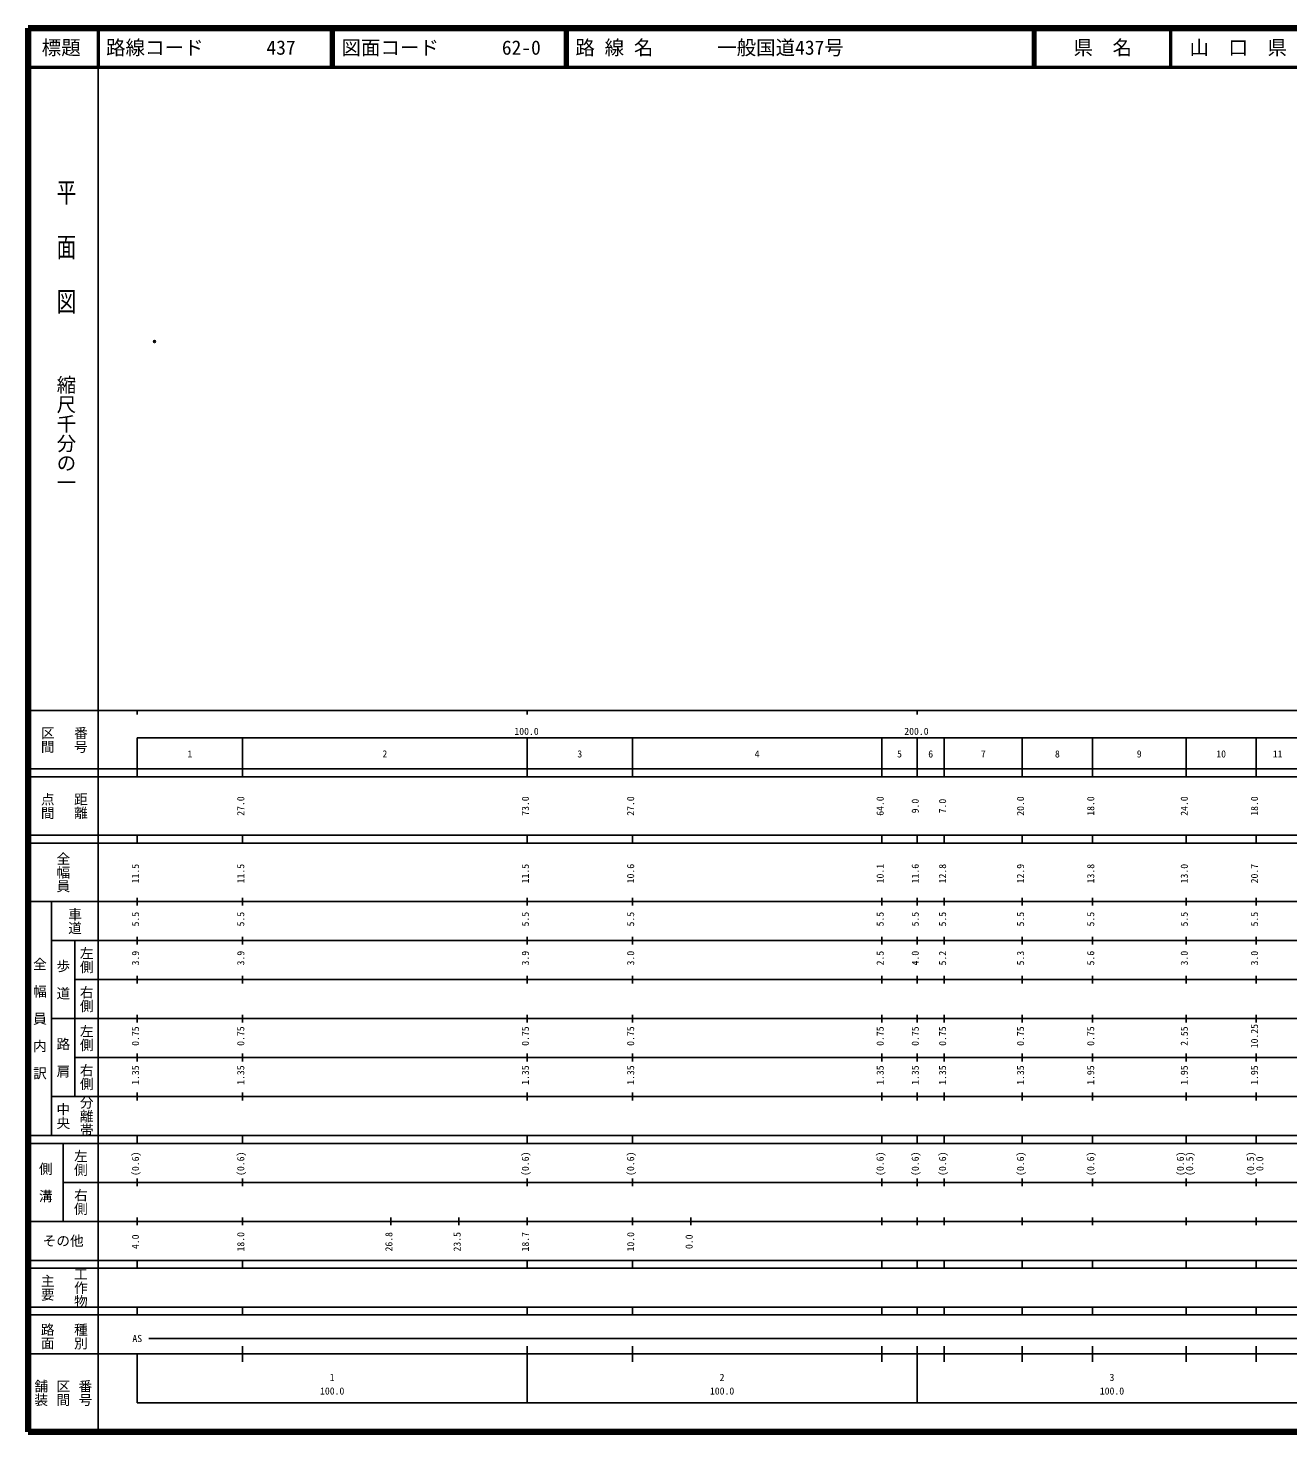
# Model space of a CAD drawing. Units: millimetres on the paper. Extents: x 40 to 680, y 20 to 380.
# Drawn here: x 40 to 363.1, y 20 to 380 of the extents above; entities that cross this region are included whole.
import ezdxf
from ezdxf.enums import TextEntityAlignment as Align

# ---------------------------------------------------------------- set-up
doc = ezdxf.new("R2010")
doc.units = ezdxf.units.MM
doc.header["$PDMODE"] = 32
doc.header["$PDSIZE"] = 0.5
doc.layers.add('M-OTRS', color=6, linetype='Continuous')
doc.layers.add('M-TTL-TXT', color=7, linetype='Continuous')
for name, color, linetype, lineweight in [('M-TTL', 2, 'Continuous', 140), ('M-TTL-BAND', 7, 'Continuous', 25), ('M-TTL-LINE', 7, 'Continuous', 50)]:
    doc.layers.add(name, color=color, linetype=linetype, lineweight=lineweight)
doc.styles.add('@ＭＳ ゴシック', font='')
doc.styles.add('ＭＳ ゴシック', font='')
doc.styles.get('@ＭＳ ゴシック').set_extended_font_data('@MS Gothic')
doc.styles.get('ＭＳ ゴシック').set_extended_font_data('MS Gothic')

msp = doc.modelspace()

# ---------------------------------------------------------------- linework, layer by layer
at = {"layer": 'M-OTRS'}
msp.add_point((72.425, 299.611), dxfattribs=at)
at = {"layer": 'M-TTL'}
for p, q in [((40, 380), (40, 20)), ((680, 380), (40, 380)), ((40, 20), (680, 20))]:
    msp.add_line(p, q, dxfattribs=at)
at = {"layer": 'M-TTL-BAND'}
for p, q in [((58, 370), (58, 20)), ((40, 205), (579, 205)), ((68, 205), (68, 204)), ((168, 205), (168, 204)), ((268, 205), (268, 204)), ((68, 198), (579, 198)), ((68, 198), (68, 188)), ((95, 188), (95, 198)), ((168, 188), (168, 198)), ((195, 188), (195, 198)), ((259, 188), (259, 198)), ((268, 188), (268, 198)), ((275, 188), (275, 198)), ((295, 188), (295, 198)), ((313, 188), (313, 198)), ((337, 188), (337, 198)), ((355, 188), (355, 198)), ((40, 190), (579, 190)), ((40, 188), (579, 188)), ((40, 173), (579, 173)), ((68, 171), (68, 173)), ((95, 171), (95, 173)), ((168, 171), (168, 173)), ((195, 171), (195, 173)), ((259, 171), (259, 173)), ((268, 171), (268, 173)), ((275, 171), (275, 173)), ((295, 171), (295, 173)), ((313, 171), (313, 173)), ((337, 171), (337, 173)), ((355, 171), (355, 173)), ((40, 171), (579, 171)), ((40, 156), (579, 156)), ((46, 96), (46, 156)), ((68, 155), (68, 157)), ((95, 155), (95, 157)), ((168, 155), (168, 157)), ((195, 155), (195, 157)), ((259, 155), (259, 157)), ((268, 155), (268, 157)), ((275, 155), (275, 157)), ((295, 155), (295, 157)), ((313, 155), (313, 157)), ((337, 155), (337, 157)), ((355, 155), (355, 157)), ((46, 146), (579, 146)), ((52, 146), (52, 106)), ((68, 145), (68, 147)), ((95, 145), (95, 147)), ((168, 145), (168, 147)), ((195, 145), (195, 147)), ((259, 145), (259, 147)), ((268, 145), (268, 147)), ((275, 145), (275, 147)), ((295, 145), (295, 147)), ((313, 145), (313, 147)), ((337, 145), (337, 147)), ((355, 145), (355, 147)), ((68, 135), (68, 137)), ((95, 135), (95, 137)), ((168, 135), (168, 137)), ((195, 135), (195, 137)), ((259, 135), (259, 137)), ((268, 135), (268, 137)), ((275, 135), (275, 137)), ((295, 135), (295, 137)), ((313, 135), (313, 137)), ((337, 135), (337, 137)), ((355, 135), (355, 137)), ((52, 136), (579, 136)), ((46, 126), (579, 126)), ((68, 125), (68, 127)), ((95, 125), (95, 127)), ((168, 125), (168, 127)), ((195, 125), (195, 127)), ((259, 125), (259, 127)), ((268, 125), (268, 127)), ((275, 125), (275, 127)), ((295, 125), (295, 127)), ((313, 125), (313, 127)), ((337, 125), (337, 127)), ((355, 125), (355, 127)), ((52, 116), (579, 116)), ((68, 115), (68, 117)), ((95, 115), (95, 117)), ((168, 115), (168, 117)), ((195, 115), (195, 117)), ((259, 115), (259, 117)), ((268, 115), (268, 117)), ((275, 115), (275, 117)), ((295, 115), (295, 117)), ((313, 115), (313, 117)), ((337, 115), (337, 117)), ((355, 115), (355, 117)), ((46, 106), (579, 106)), ((68, 105), (68, 107)), ((95, 105), (95, 107)), ((168, 105), (168, 107)), ((195, 105), (195, 107)), ((259, 105), (259, 107)), ((268, 105), (268, 107)), ((275, 105), (275, 107)), ((295, 105), (295, 107)), ((313, 105), (313, 107)), ((337, 105), (337, 107)), ((355, 105), (355, 107)), ((40, 96), (579, 96)), ((40, 94), (579, 94)), ((49, 94), (49, 74)), ((68, 94), (68, 96)), ((95, 94), (95, 96)), ((168, 94), (168, 96)), ((195, 94), (195, 96)), ((259, 94), (259, 96)), ((268, 94), (268, 96)), ((275, 94), (275, 96)), ((295, 94), (295, 96)), ((313, 94), (313, 96)), ((337, 94), (337, 96)), ((355, 94), (355, 96)), ((49, 84), (579, 84)), ((68, 83), (68, 85)), ((95, 83), (95, 85)), ((168, 83), (168, 85)), ((195, 83), (195, 85)), ((259, 83), (259, 85)), ((268, 83), (268, 85)), ((275, 83), (275, 85)), ((295, 83), (295, 85)), ((313, 83), (313, 85)), ((337, 83), (337, 85)), ((355, 83), (355, 85)), ((40, 74), (579, 74)), ((68, 73), (68, 75)), ((95, 73), (95, 75)), ((133, 73), (133, 75)), ((150.5, 73), (150.5, 75)), ((168, 73), (168, 75)), ((195, 73), (195, 75)), ((210, 73), (210, 75)), ((259, 73), (259, 75)), ((268, 73), (268, 75)), ((275, 73), (275, 75)), ((295, 73), (295, 75)), ((313, 73), (313, 75)), ((337, 73), (337, 75)), ((355, 73), (355, 75)), ((40, 64), (579, 64)), ((40, 62), (579, 62)), ((68, 62), (68, 64)), ((95, 62), (95, 64)), ((168, 62), (168, 64)), ((195, 62), (195, 64)), ((259, 62), (259, 64)), ((268, 62), (268, 64)), ((275, 62), (275, 64)), ((295, 62), (295, 64)), ((313, 62), (313, 64)), ((337, 62), (337, 64)), ((355, 62), (355, 64)), ((40, 52), (579, 52)), ((68, 50), (68, 52)), ((95, 50), (95, 52)), ((168, 50), (168, 52)), ((195, 50), (195, 52)), ((259, 50), (259, 52)), ((268, 50), (268, 52)), ((275, 50), (275, 52)), ((295, 50), (295, 52)), ((313, 50), (313, 52)), ((337, 50), (337, 52)), ((355, 50), (355, 52)), ((40, 50), (579, 50)), ((71, 44), (565, 44)), ((40, 40), (579, 40)), ((68, 40), (68, 27.5)), ((95, 38), (95, 42)), ((168, 27.5), (168, 42)), ((195, 38), (195, 42)), ((259, 38), (259, 42)), ((268, 27.5), (268, 42)), ((275, 38), (275, 42)), ((295, 38), (295, 42)), ((313, 38), (313, 42)), ((337, 38), (337, 42)), ((355, 38), (355, 42)), ((68, 27.5), (579, 27.5))]:
    msp.add_line(p, q, dxfattribs=at)
at = {"layer": 'M-TTL-LINE'}
for p, q in [((58, 380), (58, 370)), ((117.75, 380), (117.75, 370)), ((118.25, 380), (118.25, 370)), ((177.75, 380), (177.75, 370)), ((178.25, 380), (178.25, 370)), ((297.75, 380), (297.75, 370)), ((298.25, 380), (298.25, 370)), ((333, 380), (333, 370)), ((40, 370), (680, 370))]:
    msp.add_line(p, q, dxfattribs=at)

# ---------------------------------------------------------------- texts
at = {"layer": 'M-TTL-BAND', "style": '@ＭＳ ゴシック', "width": 1.4}
msp.add_text('平  面  図', height=3.666, rotation=270, dxfattribs=at).set_placement((49.777, 306.475), align=Align.MIDDLE_RIGHT)
at = {"layer": 'M-TTL-BAND', "style": '@ＭＳ ゴシック'}
msp.add_text('縮尺千分の一', height=3.666, rotation=270, dxfattribs=at).set_placement((49.777, 261.03), align=Align.MIDDLE_RIGHT)
for s, p in [('区間', (45, 197.5)), ('番号', (53.5, 197.5)), ('点間', (45, 180.5)), ('距離', (53.5, 180.5)), ('全幅員', (49, 163.5)), ('車道', (52, 151)), ('左側', (55, 141)), ('全\u3000幅\u3000員\u3000内\u3000訳', (43, 126)), ('歩\u3000道', (49, 136)), ('右側', (55, 131)), ('左側', (55, 121)), ('路\u3000肩', (49, 116)), ('右側', (55, 111)), ('分離帯', (55, 101)), ('中央', (49, 101)), ('左側', (53.5, 89)), ('側\u3000溝', (44.5, 84)), ('右側', (53.5, 79)), ('工作物', (53.5, 57)), ('主要', (45, 57)), ('路面', (45, 44.5)), ('種別', (53.5, 44.5)), ('舗装', (43.333, 30)), ('区間', (49, 30)), ('番号', (54.667, 30))]:
    msp.add_text(s, height=2.566, rotation=270, dxfattribs=at).set_placement(p, align=Align.MIDDLE_CENTER)
at = {"layer": 'M-TTL-BAND', "style": 'ＭＳ ゴシック'}
for s, p in [('100.0', (167.844, 198.195)), ('200.0', (267.844, 198.195)), ('1', (81.5, 192.405)), ('2', (131.5, 192.405)), ('3', (181.5, 192.405)), ('4', (227, 192.405)), ('5', (263.5, 192.405)), ('6', (271.5, 192.405)), ('7', (285, 192.405)), ('8', (304, 192.405)), ('9', (325, 192.405)), ('10', (346, 192.405)), ('11', (360.5, 192.405)), ('AS', (68, 42.5)), ('1', (118, 32.523)), ('2', (218, 32.523)), ('3', (318, 32.523)), ('100.0', (118, 29.033)), ('100.0', (218, 29.033)), ('100.0', (318, 29.033))]:
    msp.add_text(s, height=1.833, dxfattribs=at).set_placement(p, align=Align.BOTTOM_CENTER)
for s, p in [('27.0', (96, 180.5)), ('73.0', (169, 180.5)), ('27.0', (196, 180.5)), ('64.0', (260, 180.5)), ('9.0', (269, 180.5)), ('7.0', (276, 180.5)), ('20.0', (296, 180.5)), ('18.0', (314, 180.5)), ('24.0', (338, 180.5)), ('18.0', (356, 180.5)), ('11.5', (69, 163.174)), ('11.5', (96, 163.174)), ('11.5', (169, 163.174)), ('10.6', (196, 163.174)), ('10.1', (260, 163.174)), ('11.6', (269, 163.174)), ('12.8', (276, 163.174)), ('12.9', (296, 163.174)), ('13.8', (314, 163.174)), ('13.0', (338, 163.174)), ('20.7', (356, 163.174)), ('5.5', (69, 151.5)), ('5.5', (96, 151.5)), ('5.5', (169, 151.5)), ('5.5', (196, 151.5)), ('5.5', (260, 151.5)), ('5.5', (269, 151.5)), ('5.5', (276, 151.5)), ('5.5', (296, 151.5)), ('5.5', (314, 151.5)), ('5.5', (338, 151.5)), ('5.5', (356, 151.5)), ('3.9', (69, 141.5)), ('3.9', (96, 141.5)), ('3.9', (169, 141.5)), ('3.0', (196, 141.5)), ('2.5', (260, 141.5)), ('4.0', (269, 141.5)), ('5.2', (276, 141.5)), ('5.3', (296, 141.5)), ('5.6', (314, 141.5)), ('3.0', (338, 141.5)), ('3.0', (356, 141.5)), ('0.75', (69, 121.5)), ('0.75', (96, 121.5)), ('0.75', (169, 121.5)), ('0.75', (196, 121.5)), ('0.75', (260, 121.5)), ('0.75', (269, 121.5)), ('0.75', (276, 121.5)), ('0.75', (296, 121.5)), ('0.75', (314, 121.5)), ('2.55', (338, 121.5)), ('10.25', (356, 121.5)), ('1.35', (69, 111.5)), ('1.35', (96, 111.5)), ('1.35', (169, 111.5)), ('1.35', (196, 111.5)), ('1.35', (260, 111.5)), ('1.35', (269, 111.5)), ('1.35', (276, 111.5)), ('1.35', (296, 111.5)), ('1.95', (314, 111.5)), ('1.95', (338, 111.5)), ('1.95', (356, 111.5)), ('(0.6)', (69, 88.764)), ('(0.6)', (96, 88.764)), ('(0.6)', (169, 88.764)), ('(0.6)', (196, 88.764)), ('(0.6)', (260, 88.764)), ('(0.6)', (269, 88.764)), ('(0.6)', (276, 88.764)), ('(0.6)', (296, 88.764)), ('(0.6)', (314, 88.764)), ('(0.6)', (337, 88.764)), ('(0.5)', (339.37, 88.764)), ('(0.5)', (355, 88.764)), ('0.0', (357.37, 88.764)), ('4.0', (69, 68.764)), ('18.0', (96, 68.764)), ('26.8', (134, 68.764)), ('23.5', (151.5, 68.764)), ('18.7', (169, 68.764)), ('10.0', (196, 68.764)), ('0.0', (211, 68.764))]:
    msp.add_text(s, height=1.833, rotation=90, dxfattribs=at).set_placement(p, align=Align.BOTTOM_CENTER)
msp.add_text('その他', height=2.566, dxfattribs=at).set_placement((49, 69), align=Align.MIDDLE_CENTER)
at = {"layer": 'M-TTL-TXT', "style": 'ＭＳ ゴシック'}
for s, p in [('標題', (48.5, 375)), ('県\u3000名', (315.625, 375)), ('山\u3000口\u3000県', (350.375, 375))]:
    msp.add_text(s, height=3.666, dxfattribs=at).set_placement(p, align=Align.MIDDLE_CENTER)
for s, p in [('路線コード', (60, 375)), ('437', (101.142, 375)), ('図面コード', (120.38, 375)), ('62-0', (161.521, 375)), ('路 線 名', (180.38, 375)), ('一般国道437号', (216.734, 375))]:
    msp.add_text(s, height=3.666, dxfattribs=at).set_placement(p, align=Align.MIDDLE_LEFT)

doc.saveas('drawing.dxf')
